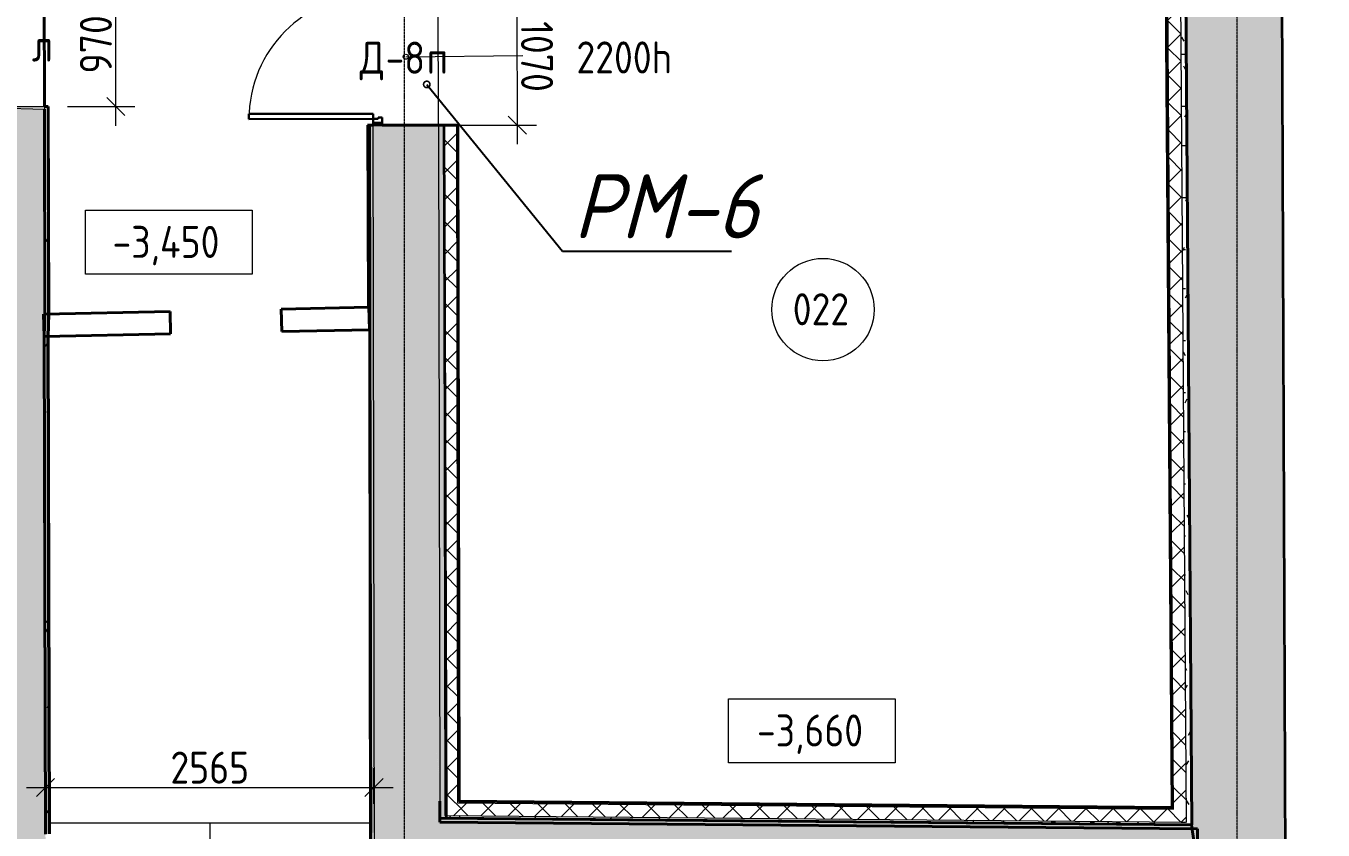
# Model space of a CAD drawing. Header units: millimetres. Extents: x 749182 to 2267578, y 70462 to 311449.
# Drawn here: x 1999308 to 2009434, y 179605 to 185883 of the extents above; entities that cross this region are included whole.
import ezdxf
from ezdxf import colors
from ezdxf.entities.mleader import LeaderData, LeaderLine
from ezdxf.math import Vec2, Vec3

# ---------------------------------------------------------------- set-up
doc = ezdxf.new("R2010")
doc.units = ezdxf.units.MM
doc.linetypes.add('ADSK_Линия сетки', pattern=[25, 20, -2.5, 0, -2.5])
doc.linetypes.add('осеваяX2', pattern=[4, 2.5, -0.5, 0.5, -0.5])
doc.layers.get('Defpoints').update_dxf_attribs({"color": 255})
for name, color, linetype, lineweight in [('Аннотация', 7, 'Continuous', 9), ('Двери', 7, 'Continuous', 20), ('Марки дверей', 7, 'Continuous', 20), ('Марки помещений', 7, 'Continuous', 20), ('Оси', 165, 'осеваяX2', 13), ('отметки', 7, 'Continuous', 20), ('Пандусы', 7, 'Continuous', 18), ('Перекрытие', 7, 'Continuous', 18), ('Размер', 7, 'Continuous', 13), ('размеры', 7, 'Continuous', 9), ('Стены', 184, 'Continuous', 40), ('Стены внутренние', 7, 'Continuous', 18), ('Стены наружные', 7, 'Continuous', 18), ('Стены разрез', 7, 'Continuous', 35), ('Стены штриховка', 7, 'Continuous', 18)]:
    doc.layers.add(name, color=color, linetype=linetype, lineweight=lineweight)
doc.styles.add('GOST 2.304_new', font='isocpeur.ttf', dxfattribs={"width": 0.9, "oblique": 15})
doc.styles.add('GOST Common', font='GOST_Common.ttf', dxfattribs={"width": 0.9, "height": 350})
doc.styles.add('GOST Common_1', font='GOST_Common.ttf', dxfattribs={"width": 0.9, "height": 250})
doc.dimstyles.new('ADSK_Основной_2_5_мм_Округление_до_1_мм', dxfattribs={"dimscale": 304.8, "dimtxt": 251.428749, "dimasz": 0.463911, "dimexe": 0.492126, "dimexo": 0.492126, "dimgap": 0.098425, "dimtad": 1, "dimdec": 0, "dimdsep": 46, "dimtxsty": 'GOST Common_1', "dimblk1": 'OBLIQUE', "dimblk2": 'OBLIQUE', "dimsah": 1, "dimcen": 0.09, "dimdle": 0.492126, "dimazin": 2, "dimtfac": 1, "dimtdec": 4, "dimtix": 1, "dimtmove": 0, "dimatfit": 3, "dimfxl": 0, "dimtvp": 1, "dimtolj": 1, "dimtzin": 0, "dimlwd": 20, "dimlwe": 20, "dimarcsym": 0})
pattern_1 = [(0, (1952853.19, 150711.3), (406.4, 101.6), [33.528, -271.272, 33.528, -271.272, -1625.6]), (0, (1952853.19, 150711.3), (406.4, 101.6), [-609.6, 33.528, -576.072, 33.528, -271.272, -711.2]), (0, (1952853.19, 150711.3), (406.4, 101.6), [-1524, 33.528, -169.672, 33.528, -474.472]), (120, (1953005.59, 150762.1), (-291.18818, 301.15272), [33.528, -271.272, 33.528, -271.272, -1625.6]), (120, (1953005.59, 150762.1), (-291.18818, 301.15272), [-609.6, 33.528, -576.072, 33.528, -271.272, -711.2]), (120, (1953005.59, 150762.1), (-291.18818, 301.15272), [-1524, 33.528, -169.672, 33.528, -474.472]), (240, (1953056.39, 150965.3), (-115.21182, -402.75272), [33.528, -271.272, 33.528, -271.272, -1625.6]), (240, (1953056.39, 150965.3), (-115.21182, -402.75272), [-609.6, 33.528, -576.072, 33.528, -271.272, -711.2]), (240, (1953056.39, 150965.3), (-115.21182, -402.75272), [-1524, 33.528, -169.672, 33.528, -474.472])]
pattern_2 = [(45, (1952853.2, 150711.3), (-106.06602, 106.06602), []), (135, (1952853.2, 150711.3), (-106.06602, -106.06602), [])]

# ---------------------------------------------------------------- blocks, each defined once
blk = doc.blocks.new('Существующие стены подвал - Существующие стены подвал-614279-00 План подвала')
at = {"layer": 'Стены', "true_color": 0xc0c0c0}
h = blk.add_hatch(color=9, dxfattribs=at)
h.paths.add_polyline_path([(56530, 8244), (56522, 9892), (55615, 9887), (55611, 9124), (54268, 9130), (54267, 9159), (49024, 9159), (49024, 8260), (51105, 8255)])
h.paths.add_polyline_path([(55620, 11120), (56516, 11125), (56510, 12255), (55625, 12250), (55622, 11615)])
h.paths.add_polyline_path([(55630, 13483), (56504, 13488), (56483, 17882), (56479, 17884), (56484, 18289), (56581, 18289), (56578, 18453), (55637, 18454), (55634, 15862), (55639, 15464), (55634, 14275)])
h.paths.add_polyline_path([(56557, 19523), (56528, 21036), (56387, 21036), (56386, 21236), (56384, 21236), (56375, 23761), (56320, 23762), (56288, 28355), (56257, 36643), (56224, 43937), (48464, 43936), (48464, 43053), (55489, 43062), (55489, 40730), (55506, 37128), (55501, 36571), (55556, 28934), (55560, 28903), (55598, 28902), (55600, 28901), (55599, 28652), (55595, 28648), (55599, 28619), (55592, 20993), (55639, 20179), (55639, 19524), (56555, 19523)])
h.paths.add_polyline_path([(39393, 20202), (42162, 20231), (42716, 20255), (46307, 20252), (46773, 21064), (46670, 25898), (45913, 25901), (45930, 21077), (41376, 21088), (41376, 20956), (40178, 20959), (40178, 21091), (38511, 21094), (38521, 20374), (39393, 20368), (39393, 20231)])
h.paths.add_polyline_path([(18978, 20357), (18996, 20698), (18996, 21072), (18966, 21072), (18966, 20652), (18456, 20409), (18495, 20368), (18966, 20358)])
h.paths.add_polyline_path([(18424, 20369), (18456, 20409), (18456, 21073), (10754, 21086), (10746, 20458), (11346, 20458), (18045, 20377), (18211, 20374)])
h.paths.add_polyline_path([(37360, 20381), (37355, 21098), (30807, 21115), (30787, 20709), (30787, 20839), (30777, 20702), (30787, 20395), (34405, 20388), (35898, 20390), (37360, 20381)])
h.paths.add_polyline_path([(46613, 28543), (46613, 28546), (46607, 28863), (46597, 32747), (46594, 32922), (46603, 32922), (46599, 34522), (45850, 34542), (45850, 34541), (45780, 34540), (45780, 34544), (45778, 34544), (45781, 30723), (45896, 30722), (45904, 28546), (46608, 28543)])
h.paths.add_polyline_path([(45778, 35501), (45778, 35501), (45779, 35510), (45848, 35511), (45848, 35503), (46597, 35523), (46594, 36634), (46597, 37232), (46590, 43051), (47468, 43052), (47468, 43936), (45825, 43935), (45871, 35688), (45777, 35688), (45778, 35511)])
h = blk.add_hatch(color=9, dxfattribs=at)
h.paths.add_polyline_path([(49330, 9159), (49871, 9159), (49876, 14295), (49329, 14293), (49341, 13117), (46824, 13097), (46826, 14680), (46270, 14680), (46225, 13092), (42728, 13086), (42730, 14666), (42185, 14666), (42202, 12894), (40707, 12829), (40704, 13066), (39414, 13046), (39406, 14749), (38599, 14752), (38615, 13626), (37409, 13633), (37379, 17813), (35269, 17808), (35270, 17508), (36952, 17512), (36985, 12976), (38530, 12970), (38530, 12441), (46544, 12521), (49330, 12549), (49324, 9159)])
h.paths.add_polyline_path([(49318, 15363), (49867, 15365), (49864, 15537), (53981, 15485), (53986, 15883), (49850, 15934), (49839, 20219), (53802, 20191), (53811, 21022), (49715, 21049), (49721, 23289), (49159, 23290), (49153, 21046), (48898, 21048), (48891, 20226), (49310, 20222), (49310, 19595), (49307, 15912), (49314, 15912), (49314, 15769), (49318, 15364)])
h.paths.add_polyline_path([(55639, 15464), (55634, 15862), (55120, 15869), (55115, 15470), (55634, 15464)])
h.paths.add_polyline_path([(46827, 15716), (46827, 15765), (46818, 15765), (46818, 15915), (46843, 20244), (47196, 20241), (47203, 21061), (46773, 21064), (46307, 20252), (46285, 15923), (46302, 15923), (46301, 15765), (46300, 15716), (46826, 15716)])
h.paths.add_polyline_path([(42721, 15725), (42732, 15725), (42731, 15794), (42721, 15794), (42721, 16270), (42716, 20255), (42157, 20231), (42162, 16052), (42173, 15890), (42175, 15725), (42721, 15725)])
h.paths.add_polyline_path([(39402, 15799), (39402, 15904), (39406, 16052), (39393, 20368), (38521, 20374), (38585, 15803), (38603, 15802), (39401, 15799)])
h.paths.add_polyline_path([(49314, 15912), (49314, 15912), (49839, 15934)])
h.paths.add_polyline_path([(18026, 17310), (18944, 17311), (18401, 17522), (18878, 17348), (18215, 17715), (18045, 17666), (18045, 17821), (18945, 18220), (18945, 18187), (18979, 18187), (18978, 18769), (18945, 18768), (18945, 18253), (18045, 18741), (18045, 18759), (18012, 18759), (18026, 17310)])
h.paths.add_polyline_path([(18945, 17311), (18979, 17311), (18979, 17677), (18945, 17677), (18945, 17311)])
h.paths.add_polyline_path([(30789, 17378), (31843, 17391), (31825, 18780), (30788, 18769), (30789, 18187), (30842, 18187), (30842, 17677), (30789, 17677), (30789, 17384)])
h.paths.add_polyline_path([(13925, 17540), (13925, 17840), (11328, 17867), (11334, 20458), (11046, 20458), (11007, 17570), (13342, 17546)])
h.paths.add_polyline_path([(30788, 20077), (31808, 20119), (31804, 20361), (31797, 20361), (31804, 20393), (30787, 20395), (30788, 20079)])
h.paths.add_polyline_path([(17999, 20144), (18045, 20144), (18045, 20154), (18295, 20209), (18424, 20369), (17997, 20378), (17999, 20154)])
h.paths.add_polyline_path([(18945, 20153), (18978, 20154), (18978, 20357), (18945, 20357), (18945, 20154)])
h.paths.add_polyline_path([(55639, 20179), (55591, 21010), (55071, 21014), (55062, 20183), (55639, 20179)])
h.paths.add_polyline_path([(49179, 26805), (49175, 28869), (49173, 28869), (49172, 28240), (49168, 26805), (49173, 26805)])
h.paths.add_polyline_path([(49731, 26804), (49736, 28675), (49734, 28674), (49718, 28675), (49718, 28706), (49686, 28707), (49685, 28662), (49673, 28659), (49179, 26805), (49715, 26804)])
h.paths.add_polyline_path([(55599, 28619), (55555, 28936), (49737, 28987), (49721, 34397), (49676, 34397), (49676, 34274), (49283, 33202), (49633, 29644), (49685, 29319), (49685, 29120), (49652, 28971), (49685, 28977), (49686, 28957), (49737, 28956), (49736, 28675), (55591, 28619)])
h.paths.add_polyline_path([(49145, 28869), (49145, 28869), (49175, 28875), (49166, 34396), (49122, 34396), (49126, 32975), (49132, 32975), (49136, 32801), (49144, 28869)])
h.paths.add_polyline_path([(49119, 35466), (49718, 35467), (49715, 36619), (55501, 36571), (55506, 37174), (48705, 37218), (48702, 36626), (49116, 36624), (49119, 35555)])
h.paths.add_polyline_path([(47702, 36630), (47705, 37225), (46597, 37232), (46594, 36634), (47702, 36630)])
at = {"layer": 'Стены'}
blk.add_line((46597, 35512), (46599, 34542), dxfattribs=at)
at = {"layer": 'Стены разрез'}
for p, q in [((55501, 36571), (55555, 28936)), ((56288, 28355), (56257, 36643)), ((46603, 32922), (46599, 34522)), ((49166, 34396), (49122, 34396)), ((49122, 34396), (49126, 32975)), ((49721, 34397), (49236, 34396)), ((49737, 28987), (49721, 34397)), ((46597, 32747), (46593, 32922)), ((46593, 32922), (46603, 32922)), ((49126, 32975), (49132, 32975)), ((49132, 32975), (49136, 32801)), ((46607, 28863), (46597, 32747)), ((49136, 32801), (49144, 28869)), ((55555, 28936), (49737, 28987)), ((55555, 28936), (55599, 28619)), ((55599, 28619), (55555, 28936))]:
    blk.add_line(p, q, dxfattribs=at)
blk = doc.blocks.new('AC_Дверь_Однопольная_Стальная - Д-8п 1070х2200h-1983182-00 План подвала')
at = {"layer": 'Двери', "color": 5, "linetype": 'Continuous', "lineweight": 30, "true_color": 0x0000ff}
for p, q in [((-485, 1225), (-445, 1225)), ((-485, 255), (-485, 1225)), ((-445, 1225), (-445, 255)), ((-535, 255), (-515, 255)), ((-535, 185), (-535, 255)), ((-515, 255), (-485, 255)), ((-515, 185), (-515, 255)), ((-515, 255), (-515, 185)), ((-445, 255), (-485, 255)), ((-485, 255), (-485, 215)), ((-485, 215), (-475, 215)), ((-475, 215), (-475, 185)), ((475, 215), (485, 215)), ((475, 185), (475, 215)), ((485, 255), (515, 255)), ((485, 215), (485, 255)), ((515, 255), (515, 185)), ((515, 255), (535, 255)), ((515, 185), (515, 255)), ((535, 255), (535, 185)), ((-515, 185), (-535, 185)), ((-475, 185), (-515, 185)), ((515, 185), (475, 185)), ((535, 185), (515, 185))]:
    blk.add_line(p, q, dxfattribs=at)
at = {"layer": 'Двери', "color": 5, "linetype": 'Continuous', "true_color": 0x0000ff}
blk.add_arc((-485, 255), 970, 0, 90, dxfattribs=at)
blk = doc.blocks.new('ADSK_Марка_Помещение_ОдноЗначение - Номер-247393-00 План подвала')
at = {"layer": 'Марки помещений'}
blk.add_circle((0, 0), 4, dxfattribs=at)
blk = doc.blocks.new('_Oblique')
at = {"color": 0, "linetype": 'ByBlock', "lineweight": -2}
blk.add_line((-0.5, -0.5), (0.5, 0.5), dxfattribs=at)
blk = doc.blocks.new('*D1605')
at = {"layer": 'Defpoints', "color": 0, "lineweight": 20, "transparency": 16777216}
for p in [(2002025, 179938), (1999461, 179661), (2002025, 179661)]:
    blk.add_point(p, dxfattribs=at)
at = {"layer": 'размеры', "color": 0, "lineweight": 20, "transparency": 16777216}
for p, q in [((1999461, 179811), (1999461, 180088)), ((2002025, 179811), (2002025, 180088)), ((1999311, 179938), (2002175, 179938))]:
    blk.add_line(p, q, dxfattribs=at)
at = {"layer": 'размеры', "color": 0, "lineweight": 20, "transparency": 16777216, "xscale": 141.4, "yscale": 141.4, "zscale": 141.4, "rotation": 180}
blk.add_blockref('_Oblique', (1999461, 179938), dxfattribs=at)
at = {"layer": 'размеры', "color": 0, "lineweight": 20, "transparency": 16777216, "xscale": 141.4, "yscale": 141.4, "zscale": 141.4}
blk.add_blockref('_Oblique', (2002025, 179938), dxfattribs=at)
at = {"layer": 'размеры', "color": 0, "lineweight": 20, "transparency": 16777216, "insert": (2000743, 180093), "char_height": 250, "width": 756.84, "attachment_point": 5, "style": 'GOST Common_1'}
blk.add_mtext('\\A1;2565', dxfattribs=at)
blk = doc.blocks.new('*D1606')
at = {"layer": 'Defpoints', "color": 0, "lineweight": 20, "transparency": 16777216}
for p in [(2002527, 186178), (2003143, 186179), (2002529, 185108)]:
    blk.add_point(p, dxfattribs=at)
at = {"layer": 'размеры', "color": 0, "lineweight": 20, "transparency": 16777216}
for p, q in [((2003145, 184959), (2003142, 186329)), ((2002677, 186178), (2003293, 186179)), ((2002679, 185108), (2003294, 185109))]:
    blk.add_line(p, q, dxfattribs=at)
at = {"layer": 'размеры', "color": 0, "lineweight": 20, "transparency": 16777216, "xscale": 141.4, "yscale": 141.4, "zscale": 141.4}
for p, rotation in [((2003143, 186179), 90.09955704752176), ((2003144, 185109), 270.0995570475217)]:
    blk.add_blockref('_Oblique', p, dxfattribs=dict(at, rotation=rotation))
at = {"layer": 'размеры', "color": 0, "lineweight": 20, "transparency": 16777216, "insert": (2003298, 185644), "char_height": 250, "width": 700.59, "attachment_point": 5, "rotation": 270.0996, "style": 'GOST Common_1'}
blk.add_mtext('\\A1;1070', dxfattribs=at)
blk = doc.blocks.new('ADSK_Марка_Дверь - Типоразмер_ADSK_Марка-58376-00 План подвала')
at = {"layer": 'Марки дверей', "lineweight": 9}
blk.add_circle((0, 0), 0.2, dxfattribs=at)
blk = doc.blocks.new('*D1562')
at = {"layer": 'Defpoints', "color": 0, "lineweight": 20, "transparency": 16777216}
for p in [(1999480, 186224), (2000009, 186224), (1999483, 185254)]:
    blk.add_point(p, dxfattribs=at)
at = {"layer": 'размеры', "color": 0, "lineweight": 20, "transparency": 16777216}
for p, q in [((2000009, 185104), (2000009, 186374)), ((1999630, 186224), (2000159, 186224)), ((1999633, 185254), (2000159, 185254))]:
    blk.add_line(p, q, dxfattribs=at)
at = {"layer": 'размеры', "color": 0, "lineweight": 20, "transparency": 16777216, "xscale": 141.4, "yscale": 141.4, "zscale": 141.4}
for p, rotation in [((2000009, 186224), 90), ((2000009, 185254), 270)]:
    blk.add_blockref('_Oblique', p, dxfattribs=dict(at, rotation=rotation))
at = {"layer": 'размеры', "color": 0, "lineweight": 20, "transparency": 16777216, "insert": (1999854, 185739), "char_height": 250, "width": 567.63, "attachment_point": 5, "rotation": 90, "style": 'GOST Common_1'}
blk.add_mtext('\\A1;970', dxfattribs=at)
blk = doc.blocks.new('Высотные отметки - Рамка-5093-00 План подвала')
at = {"layer": 'Аннотация'}
for p, q in [((-6.5, 0), (-6.5, 5)), ((-6.5, 5), (6.5, 5)), ((6.5, 5), (6.5, 0)), ((6.5, 0), (-6.5, 0))]:
    blk.add_line(p, q, dxfattribs=at)
blk = doc.blocks.new('_DotSmall')
at = {"color": 0, "linetype": 'ByBlock', "lineweight": 35, "const_width": 0.5}
blk.add_lwpolyline([(-0.0625, 0, 1), (0.0625, 0, 1)], format="xyb", close=True, dxfattribs=at)

msp = doc.modelspace()

# ---------------------------------------------------------------- hatches: boundary and pattern name
at = {"layer": 'Стены внутренние', "linetype": 'Continuous', "lineweight": 9, "true_color": 0x0000ff}
h = msp.add_hatch(dxfattribs=at)
h.set_pattern_fill('FP_1', color=5, style=0, pattern_type=2)
h.set_pattern_definition(pattern_1)
h.paths.add_polyline_path([(1999456.466, 183633.3456), (1999476.4651, 183633.7674), (1999472.5127, 185253.7626), (1999452.5127, 185253.7138), (1999456.4158, 183653.9507)])
h.paths.add_polyline_path([(1999450.1462, 186223.7109), (1999470.1461, 186223.7597), (1999467.1643, 187345.2795), (1999447.4096, 187345.3576), (1999450.1215, 186233.802)])
h = msp.add_hatch(dxfattribs=at)
h.set_pattern_fill('FP_2', color=5, style=0, pattern_type=2)
h.set_pattern_definition(pattern_2)
h.paths.add_polyline_path([(2002678.1246, 179818.0166), (2002668.9321, 185108.3361), (2002574.4002, 185108.1718), (2002589.9021, 179818.7955), (2002678.1072, 179818.0167)])
h.paths.add_polyline_path([(2002571.3339, 186178.1681), (2002667.0729, 186178.3344), (2002665.215, 187247.5387), (2002568.2693, 187247.5387), (2002571.2063, 186222.6829)])
h = msp.add_hatch(dxfattribs=at)
h.set_pattern_fill('FP_1', color=5, style=0, pattern_type=2)
h.set_pattern_definition(pattern_1)
h.paths.add_polyline_path([(2008408.4435, 179667.4213), (2008354.4495, 187282.7296), (2008314.4485, 187282.7296), (2008368.4399, 179667.7745), (2008405.8462, 179667.4442)])
h = msp.add_hatch(dxfattribs=at)
h.set_pattern_fill('FP_2', color=5, style=0, pattern_type=2)
h.set_pattern_definition(pattern_2)
h.paths.add_polyline_path([(2008367.7309, 179767.7846), (2008314.2605, 187209.24), (2008214.9671, 187209.2352), (2008267.7221, 179768.6676), (2008367.6458, 179767.7854)])
at = {"layer": 'Стены внутренние', "linetype": 'Continuous', "true_color": 0xc0c0c0}
msp.add_hatch(color=9, dxfattribs=at).paths.add_polyline_path([(2002032.1225, 177516.6389), (2002525.9897, 179369.8667), (2002538.8973, 179373.1991), (2002538.1014, 179688.3932), (2002505.4387, 179681.8371), (2002538.1014, 179831.2533), (2002537.7562, 180029.8887), (2002486.58, 180354.83), (2002136.4175, 183913.2923), (2002529.1458, 184985.2317), (2002528.9323, 185108.0928), (2002018.9331, 185107.2066), (2002031.9413, 177620.8928)])
at = {"layer": 'Стены внутренние', "linetype": 'Continuous', "lineweight": 9, "true_color": 0x0000ff}
h = msp.add_hatch(dxfattribs=at)
h.set_pattern_fill('FP_1', color=5, style=0, pattern_type=2)
h.set_pattern_definition(pattern_1)
h.paths.add_polyline_path([(1999460.6574, 179574.6599), (1999480.6569, 179574.8594), (1999470.2188, 183457.8452), (1999450.2178, 183458.1749), (1999460.6434, 179579.8689)])
h = msp.add_hatch(dxfattribs=at)
h.set_pattern_fill('FP_2', color=5, style=0, pattern_type=2)
h.set_pattern_definition(pattern_2)
h.paths.add_polyline_path([(2008368.4399, 179667.7745), (2008367.6458, 179767.7854), (2002589.5604, 179818.0166), (2002589.9021, 179718.7916), (2008354.4495, 179667.898)])
at = {"layer": 'Стены внутренние', "linetype": 'Continuous', "true_color": 0xc0c0c0}
h = msp.add_hatch(color=9, dxfattribs=at)
h.paths.add_polyline_path([(2008450.9592, 179363.7102), (2008453.2393, 179611.9738), (2008451.0394, 179613.72), (2008413.1471, 179614.0681), (2008447.3868, 179363.7431)])
h.paths.add_polyline_path([(2002589.6809, 179417.5428), (2002589.6564, 179667.5536), (2002538.385, 179668.0245), (2002538.8194, 179418.01), (2002589.6564, 179417.5431)])
at = {"layer": 'Стены внутренние', "linetype": 'Continuous', "lineweight": 9, "true_color": 0x0000ff}
h = msp.add_hatch(dxfattribs=at)
h.set_pattern_fill('FP_1', color=5, style=0, pattern_type=2)
h.set_pattern_definition(pattern_1)
h.paths.add_polyline_path([(2008408.5853, 179647.4193), (2008408.4435, 179667.4213), (2002589.8448, 179718.7921), (2002589.9021, 179698.7908), (2008368.4399, 179647.7737)])

# ---------------------------------------------------------------- linework, layer by layer
at = {"layer": 'Марки дверей'}
msp.add_line((2002273.0031, 185642.6489), (2003187.9937, 185651.0285), dxfattribs=at)
at = {"layer": 'Оси', "linetype": 'ADSK_Линия сетки'}
for p, q in [((2002263.1034, 154741.5512), (2002263.1034, 195246.0842)), ((2008763.1034, 154741.5512), (2008763.1034, 195246.0842))]:
    msp.add_line(p, q, dxfattribs=at)
at = {"layer": 'Пандусы'}
msp.add_line((1999490.4259, 179660.7916), (2001997.2682, 179660.7916), dxfattribs=at)
at = {"layer": 'Перекрытие'}
msp.add_line((2002528.9314, 185108.6215), (2002527.0731, 186178.0912), dxfattribs=at)
at = {"layer": 'размеры', "lineweight": 20}
msp.add_line((2000743.0711, 179660.0371), (2000743.0711, 179245.6191), dxfattribs=at)
at = {"layer": 'Стены внутренние', "color": 5, "linetype": 'Continuous', "lineweight": 40, "true_color": 0x0000ff}
for p, q in [((2008408.5853, 179647.4193), (2008354.1216, 187328.9725)), ((2008203.0465, 187197.9937), (2008255.6359, 179780.7748)), ((1999482.5126, 185253.787), (1999452.5127, 185253.7138)), ((1999452.5616, 185233.685), (1999456.466, 183633.3456)), ((1999486.4674, 183632.8473), (1999482.5126, 185253.787)), ((2002018.9331, 185107.2066), (2001988.9331, 185107.1545)), ((2001988.9331, 185107.1545), (2002002.1223, 177516.7241)), ((2002690.1039, 179829.9113), (2002680.9321, 185108.3569)), ((1999456.466, 183633.3456), (1999450.2178, 183458.1749)), ((1999480.2192, 183457.6803), (1999486.4674, 183632.8473)), ((1999450.2178, 183458.1749), (1999460.6574, 179574.6599)), ((1999490.6567, 179574.9592), (1999480.2192, 183457.6803)), ((2002538.1014, 179831.2533), (2002538.296, 179719.2472)), ((2008255.6359, 179780.7748), (2002690.1039, 179829.9113)), ((2002538.3307, 179699.2461), (2008408.5853, 179647.4193))]:
    msp.add_line(p, q, dxfattribs=at)
at = {"layer": 'Стены внутренние', "color": 5, "linetype": 'Continuous', "true_color": 0x0000ff}
msp.add_line((2002032.1225, 177516.6389), (2002018.9331, 185107.2066), dxfattribs=at)
at = {"layer": 'Стены внутренние', "linetype": 'Continuous', "lineweight": 40}
for p, q in [((2002680.9321, 185108.3569), (2002088.933, 185107.3283)), ((2002538.385, 179668.0245), (2002538.296, 179719.2472)), ((2008453.2552, 179613.6997), (2002538.385, 179668.0245)), ((2008450.9592, 179363.7102), (2008453.2552, 179613.6997))]:
    msp.add_line(p, q, dxfattribs=at)
at = {"layer": 'Стены наружные', "color": 5, "linetype": 'Continuous', "true_color": 0x0000ff}
for p, q in [((1998749.0562, 185251.9975), (1999452.5127, 185253.7138)), ((1998749.0562, 185251.9975), (1999452.5616, 185233.685)), ((1999452.5127, 185253.7138), (1999452.5616, 185233.685))]:
    msp.add_line(p, q, dxfattribs=at)
at = {"layer": 'Стены наружные', "lineweight": 40}
for p, q in [((2000433.3327, 183653.9507), (1999446.5273, 183633.136)), ((1999446.5273, 183633.136), (1999450.2178, 183458.1749)), ((2000437.0231, 183478.9896), (2000433.3327, 183653.9507)), ((2001985.6735, 183686.6942), (2001301.1396, 183672.2553)), ((2001301.1396, 183672.2553), (2001304.8301, 183497.2942)), ((2001989.3639, 183511.7331), (2001985.6735, 183686.6942)), ((2001304.8301, 183497.2942), (2001989.3639, 183511.7331)), ((1999450.2178, 183458.1749), (2000437.0231, 183478.9896))]:
    msp.add_line(p, q, dxfattribs=at)
at = {"layer": 'Стены штриховка'}
for p, q in [((2008368.4399, 179667.7745), (2008314.2605, 187309.2423)), ((2008257.6503, 179778.7569), (2008205.0324, 187199.9803)), ((2008267.7221, 179768.6676), (2008214.9623, 187209.9132)), ((1999472.5127, 185253.7626), (1999476.4669, 183633.0134)), ((2002012.1223, 177516.6957), (2001998.9331, 185107.1719)), ((2002528.9323, 185108.0928), (2002538.1014, 179831.2533)), ((2002568.9323, 185108.1623), (2002578.2967, 179718.894)), ((2002668.9321, 185108.3361), (2002678.1246, 179818.0166)), ((2002678.9321, 185108.3534), (2002688.1074, 179827.9288)), ((1999476.4669, 183633.0134), (1999470.2188, 183457.8452)), ((1999470.2188, 183457.8452), (1999480.6569, 179574.8594)), ((2002678.1246, 179818.0166), (2008267.7221, 179768.6676)), ((2002688.1074, 179827.9288), (2008257.6503, 179778.7569)), ((2002578.2967, 179718.894), (2008368.4399, 179667.7745))]:
    msp.add_line(p, q, dxfattribs=at)

# ---------------------------------------------------------------- block references
at = {"layer": 'Двери', "color": 5, "linetype": 'Continuous', "true_color": 0x0000ff, "rotation": 90.09955704291379}
msp.add_blockref('AC_Дверь_Однопольная_Стальная - Д-8п 1070х2200h-1983182-00 План подвала', (2002273.0031, 185642.6489), dxfattribs=at)
at = {"layer": 'Марки дверей', "xscale": 99.99999999999993, "yscale": 99.99999999999993, "zscale": 99.99999999999993}
msp.add_blockref('ADSK_Марка_Дверь - Типоразмер_ADSK_Марка-58376-00 План подвала', (2002273.0031, 185642.6489), dxfattribs=at)
at = {"layer": 'Марки помещений', "xscale": 99.99999999999993, "yscale": 99.99999999999993, "zscale": 99.99999999999993}
msp.add_blockref('ADSK_Марка_Помещение_ОдноЗначение - Номер-247393-00 План подвала', (2005530.2788, 183668.3735), dxfattribs=at)
at = {"layer": 'отметки', "lineweight": 20, "xscale": 99.99999999999993, "yscale": 99.99999999999993, "zscale": 99.99999999999993}
for p in [(2000423.8028, 183945.0429), (2005443.6402, 180131.1002)]:
    msp.add_blockref('Высотные отметки - Рамка-5093-00 План подвала', p, dxfattribs=at)
at = {"layer": 'Стены'}
msp.add_blockref('Существующие стены подвал - Существующие стены подвал-614279-00 План подвала', (1952853.1931, 150711.2975), dxfattribs=at)

# ---------------------------------------------------------------- texts
at = {"layer": 'Марки дверей', "lineweight": 9, "char_height": 250, "attachment_point": 1, "style": 'GOST Common'}
for s, insert, width in [('\\fGOST Common|b0|i0|c204|p34|;\\W.9;л', (1999354.5659, 185854.7329), 194.810062), ('\\fGOST Common|b0|i0|c204|p34|;\\W.9;Д', (2001913.2738, 185759.662), 245.316375), ('-8', (2002115.6801, 185759.662), 389.620125), ('2200h', (2003605.5608, 185761.9556), 974.050312), ('\\fGOST Common|b0|i0|c204|p34|;\\W.9;п', (2002437.1488, 185759.662), 194.810062)]:
    msp.add_mtext(s, dxfattribs=dict(at, insert=insert, width=width))
at = {"layer": 'Марки помещений', "lineweight": 9, "insert": (2005294.0216, 183796.0986), "char_height": 250, "width": 584.430187, "attachment_point": 1, "style": 'GOST Common'}
msp.add_mtext('022', dxfattribs=at)
at = {"layer": 'отметки', "lineweight": 20, "char_height": 250, "attachment_point": 1, "line_spacing_factor": 1.022761, "style": 'GOST Common'}
for s, insert, width in [('-3,450', (1999983.8127, 184321.75), 1055.976244), ('-3,660', (2005014.9642, 180507.8073), 1028.822569)]:
    msp.add_mtext(s, dxfattribs=dict(at, insert=insert, width=width))

# ---------------------------------------------------------------- dimensions: what is measured, and where the dimension line sits
at = {"layer": 'размеры', "lineweight": 20}
for base, p1, p2, angle, override, picture, middle in [((2000009.1033, 186223.7841), (1999482.5126, 185253.787), (1999480.1461, 186223.7841), 90, {"dimpost": '<>', "dimfxl": 970}, '*D1562', (1999854.1033, 185738.7855)), ((2003142.5289, 186179.1606), (2002528.9323, 185108.0928), (2002527.0731, 186178.0912), 270.09955705, {"dimpost": '<>', "dimfxl": 1070}, '*D1606', (2003298.4582, 185644.4307))]:
    dim = msp.add_linear_dim(base=base, p1=p1, p2=p2, angle=angle, dimstyle='ADSK_Основной_2_5_мм_Округление_до_1_мм', override=override, dxfattribs=at)
    dim.commit()
    dim.dimension.update_dxf_attribs({"geometry": picture, "text_midpoint": middle})
dim = msp.add_linear_dim(base=(2002025.1672, 179938.3472), p1=(1999460.6574, 179660.7916), p2=(2002025.1672, 179660.7916), dimstyle='ADSK_Основной_2_5_мм_Округление_до_1_мм', override={"dimpost": '<>', "dimfxl": 2564.509814}, dxfattribs=at)
dim.commit()
dim.dimension.update_dxf_attribs({"geometry": '*D1605', "text_midpoint": (2000742.9123, 180093.3472)})

# ---------------------------------------------------------------- leaders
at = {"layer": 'Размер', "color": 210, "ltscale": 20}
ml = msp.add_multileader_mtext('Standard', dxfattribs=at)
ml.set_content('\\A1;РМ-6', color=210, style='GOST 2.304_new')
ml.set_leader_properties()
ml.set_arrow_properties(name='DOTSMALL')
ml.build(insert=Vec2(0, 0))
ml.multileader.update_dxf_attribs({"text_left_attachment_type": 6, "text_right_attachment_type": 6, "dogleg_length": 1, "arrow_head_size": 100})
ctx = ml.context
ctx.base_point, ctx.char_height, ctx.arrow_head_size, ctx.landing_gap_size, ctx.plane_origin = Vec3(2003516.5072, 184124.9536), 500, 100, 0, Vec3(1984065.5538, 331027.0524)
ctx.left_attachment, ctx.right_attachment, ctx.text_align_type = 6, 6, 1
notes = []
notes.append((ctx, [(1, (1, 1, 0), (2003496.5072, 184124.9536), (1, 0), 20, [(0, [(2002437.1488, 185426.3287)], 0, [])])]))
ctx.mtext.insert, ctx.mtext.rotation, ctx.mtext.width, ctx.mtext.alignment, ctx.mtext.flow_direction = Vec3(2004302.9818, 184724.9536), 6.2831853072, 1286.674802, 2, 5
for ctx, leaders in notes:
    for number, flags, end, landing, length, lines in leaders:
        leader = LeaderData()
        leader.index, (leader.has_last_leader_line, leader.has_dogleg_vector, leader.attachment_direction) = number, flags
        leader.last_leader_point, leader.dogleg_vector, leader.dogleg_length = Vec3(end), Vec3(landing), length
        for number, points, colour, breaks in lines:
            line = LeaderLine()
            line.index, line.vertices, line.color, line.breaks = number, Vec3.list(points), colors.encode_raw_color(colour), breaks
            leader.lines.append(line)
        ctx.leaders.append(leader)

doc.saveas('drawing.dxf')
